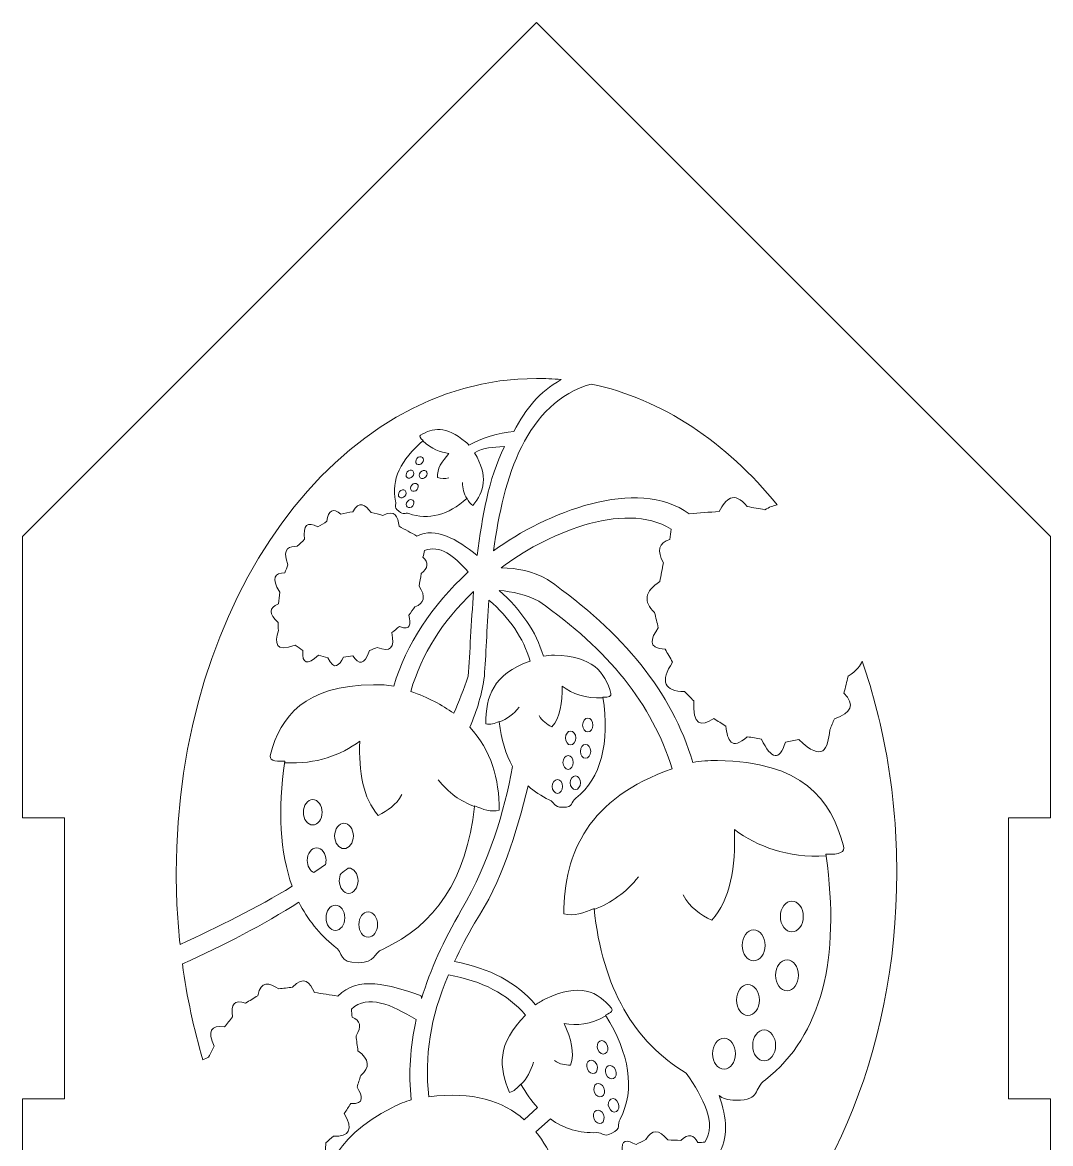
# Model space of a CAD drawing. Header units: millimetres. Extents: x -242 to 191, y -141 to 144.
# Drawn here: x 92.7 to 190.7, y 37.3 to 144.2 of the extents above; entities that cross this region are included whole.
import ezdxf

# ---------------------------------------------------------------- set-up
doc = ezdxf.new("R2010")
doc.units = ezdxf.units.MM
doc.header["$MEASUREMENT"] = 0
doc.layers.add('layer 1', color=7, linetype='Continuous')

msp = doc.modelspace()

# ---------------------------------------------------------------- linework, layer by layer
at = {"layer": 'layer 1', "color": 250, "lineweight": 20}
msp.add_open_spline([(141.6682, 144.1577), (141.6682, 144.1577), (92.6682, 95.1577), (92.6682, 95.1577), (92.6682, 95.1577), (92.6682, 95.1577), (92.6682, 68.3577), (92.6682, 68.3577), (92.6682, 68.3577), (92.6682, 68.3577), (96.6682, 68.3577), (96.6682, 68.3577), (96.6682, 68.3577), (96.6682, 68.3577), (96.6682, 41.5577), (96.6682, 41.5577), (96.6682, 41.5577), (96.6682, 41.5577), (92.6682, 41.5577), (92.6682, 41.5577), (92.6682, 41.5577), (92.6682, 41.5577), (92.6682, 14.7577), (92.6682, 14.7577), (92.6682, 14.7577), (92.6682, 14.7577), (96.6682, 14.7577), (96.6682, 14.7577), (96.6682, 14.7577), (96.6682, 14.7577), (96.6682, -12.0423), (96.6682, -12.0423), (96.6682, -12.0423), (96.6682, -12.0423), (92.6682, -12.0423), (92.6682, -12.0423), (92.6682, -12.0423), (92.6682, -12.0423), (92.6682, -38.8423), (92.6682, -38.8423), (92.6682, -38.8423), (92.6682, -38.8423), (125.3348, -38.8423), (125.3348, -38.8423), (125.3348, -38.8423), (125.3348, -38.8423), (125.3348, -34.8423), (125.3348, -34.8423), (125.3348, -34.8423), (125.3348, -34.8423), (158.0015, -34.8423), (158.0015, -34.8423), (158.0015, -34.8423), (158.0015, -34.8423), (158.0015, -38.8423), (158.0015, -38.8423), (158.0015, -38.8423), (158.0015, -38.8423), (190.6682, -38.8423), (190.6682, -38.8423), (190.6682, -38.8423), (190.6682, -38.8423), (190.6682, -12.0423), (190.6682, -12.0423), (190.6682, -12.0423), (190.6682, -12.0423), (186.6682, -12.0423), (186.6682, -12.0423), (186.6682, -12.0423), (186.6682, -12.0423), (186.6682, 14.7577), (186.6682, 14.7577), (186.6682, 14.7577), (186.6682, 14.7577), (190.6682, 14.7577), (190.6682, 14.7577), (190.6682, 14.7577), (190.6682, 14.7577), (190.6682, 41.5577), (190.6682, 41.5577), (190.6682, 41.5577), (190.6682, 41.5577), (186.6682, 41.5577), (186.6682, 41.5577), (186.6682, 41.5577), (186.6682, 41.5577), (186.6682, 68.3577), (186.6682, 68.3577), (186.6682, 68.3577), (186.6682, 68.3577), (190.6682, 68.3577), (190.6682, 68.3577), (190.6682, 68.3577), (190.6682, 68.3577), (190.6682, 95.1577), (190.6682, 95.1577), (190.6682, 95.1577), (190.6682, 95.1577), (141.6682, 144.1577), (141.6682, 144.1577)], degree=3, knots=[0, 0, 0, 0, 0.03846154, 0.03846154, 0.03846154, 0.03846154, 0.07692308, 0.07692308, 0.07692308, 0.07692308, 0.11538462, 0.11538462, 0.11538462, 0.11538462, 0.15384615, 0.15384615, 0.15384615, 0.15384615, 0.19230769, 0.19230769, 0.19230769, 0.19230769, 0.23076923, 0.23076923, 0.23076923, 0.23076923, 0.26923077, 0.26923077, 0.26923077, 0.26923077, 0.30769231, 0.30769231, 0.30769231, 0.30769231, 0.34615385, 0.34615385, 0.34615385, 0.34615385, 0.38461538, 0.38461538, 0.38461538, 0.38461538, 0.42307692, 0.42307692, 0.42307692, 0.42307692, 0.46153846, 0.46153846, 0.46153846, 0.46153846, 0.5, 0.5, 0.5, 0.5, 0.53846154, 0.53846154, 0.53846154, 0.53846154, 0.57692308, 0.57692308, 0.57692308, 0.57692308, 0.61538462, 0.61538462, 0.61538462, 0.61538462, 0.65384615, 0.65384615, 0.65384615, 0.65384615, 0.69230769, 0.69230769, 0.69230769, 0.69230769, 0.73076923, 0.73076923, 0.73076923, 0.73076923, 0.76923077, 0.76923077, 0.76923077, 0.76923077, 0.80769231, 0.80769231, 0.80769231, 0.80769231, 0.84615385, 0.84615385, 0.84615385, 0.84615385, 0.88461538, 0.88461538, 0.88461538, 0.88461538, 0.92307692, 0.92307692, 0.92307692, 0.92307692, 1, 1, 1, 1], dxfattribs=at)
at = {"layer": 'layer 1', "color": 250, "lineweight": 18}
for points, knots in [([(130.8726, 104.3121), (128.7351, 102.4725), (127.7772, 100.5554), (128.2427, 98.5443), (128.2427, 98.5443), (128.3721, 98.128), (127.9718, 98.0551), (128.5318, 97.5743), (128.5318, 97.5743), (129.0249, 97.1512), (129.0938, 97.4815), (129.4965, 97.3391), (129.4965, 97.3391), (131.3988, 96.736), (133.2442, 97.1487), (135.0216, 98.7866), (135.0216, 98.7866), (135.0216, 98.7866), (135.039, 98.8025), (135.039, 98.8025), (135.039, 98.8025), (135.039, 98.8025), (135.0483, 98.784), (135.0483, 98.784), (135.0483, 98.784), (135.1888, 98.5068), (135.3467, 98.25), (135.6115, 98.1178), (135.6115, 98.1178), (136.6879, 99.402), (137.0982, 100.939), (135.7681, 103.1417), (135.7681, 103.1417), (136.6924, 103.6957), (137.4505, 103.6281), (138.6027, 103.7387), (138.6027, 103.7387), (137.0865, 100.5672), (136.4895, 97.1369), (136.0243, 93.3612), (136.0243, 93.3612), (134.0392, 94.9315), (132.0834, 96.0944), (130.2761, 95.204), (130.2761, 95.204), (129.7055, 95.5166), (129.1349, 95.8292), (128.5641, 96.1417), (128.5641, 96.1417), (128.4527, 97.0498), (128.2067, 97.7702), (127.0173, 97.1761), (127.0173, 97.1761), (126.65, 97.2686), (126.2825, 97.3612), (125.9151, 97.4537), (125.9151, 97.4537), (125.3459, 98.1632), (124.7699, 98.6444), (124.1467, 97.5243), (124.1467, 97.5243), (123.7709, 97.4494), (123.3947, 97.3747), (123.0187, 97.2999), (123.0187, 97.2999), (122.27, 97.9092), (121.8288, 97.6804), (121.695, 96.6134), (121.695, 96.6134), (121.4064, 96.4355), (121.1178, 96.258), (120.8292, 96.0803), (120.8292, 96.0803), (119.8164, 96.634), (119.3943, 96.2391), (119.5636, 94.8954), (119.5636, 94.8954), (119.3325, 94.6743), (119.1013, 94.4534), (118.8698, 94.2323), (118.8698, 94.2323), (118.1564, 94.1705), (117.3608, 94.2144), (117.9593, 92.4687), (117.9593, 92.4687), (117.8697, 92.2074), (117.7799, 91.946), (117.69, 91.6848), (117.69, 91.6848), (116.723, 91.6791), (116.3308, 91.2396), (117.2022, 89.846), (117.2022, 89.846), (117.1579, 89.4803), (117.1134, 89.1146), (117.0692, 88.7486), (117.0692, 88.7486), (116.1565, 88.3658), (116.1475, 87.7737), (117.0421, 86.9728), (117.0421, 86.9728), (117.0503, 86.715), (117.0586, 86.4574), (117.0668, 86.1998), (117.0668, 86.1998), (116.7369, 85.0167), (116.6949, 84.0726), (118.6672, 84.8031), (118.6672, 84.8031), (118.9111, 84.6303), (119.1549, 84.4572), (119.3988, 84.2841), (119.3988, 84.2841), (119.313, 83.022), (119.8085, 82.8736), (120.8845, 83.8391), (120.8845, 83.8391), (121.1815, 83.7592), (121.4786, 83.6793), (121.7753, 83.5993), (121.7753, 83.5993), (122.3912, 82.3277), (122.8504, 82.8627), (123.2873, 83.6557), (123.2873, 83.6557), (123.5804, 83.6971), (123.8734, 83.7382), (124.1664, 83.7794), (124.1664, 83.7794), (124.7259, 82.943), (125.2621, 82.8264), (125.7478, 84.2937), (125.7478, 84.2937), (125.997, 84.394), (126.246, 84.4944), (126.4949, 84.5946), (126.4949, 84.5946), (127.7174, 84.0637), (128.1788, 84.5362), (127.8793, 86.0118), (127.8793, 86.0118), (128.1256, 86.203), (128.3716, 86.3945), (128.6177, 86.5855), (128.6177, 86.5855), (129.7147, 86.138), (129.6914, 86.821), (129.5083, 87.6656), (129.5083, 87.6656), (129.6962, 87.9307), (129.8839, 88.1956), (130.0715, 88.4605), (130.0715, 88.4605), (131.0003, 88.7835), (131.1334, 89.4407), (130.471, 90.4324), (130.471, 90.4324), (130.5423, 90.8295), (130.6136, 91.2267), (130.685, 91.6238), (130.685, 91.6238), (131.3544, 92.1645), (131.408, 92.6825), (130.8455, 93.1772), (130.8455, 93.1772), (130.8949, 93.3916), (130.944, 93.6058), (130.9933, 93.82), (130.9933, 93.82), (132.4384, 94.4081), (133.8139, 93.341), (135.1691, 91.7795), (135.1691, 91.7795), (131.6306, 88.5141), (129.2813, 84.945), (128.0569, 80.8918), (128.0569, 80.8918), (127.4726, 81.0016), (126.8313, 81.0495), (126.133, 81.036), (126.133, 81.036), (119.5323, 80.9503), (117.3057, 78.0599), (116.3036, 74.3843), (116.3036, 74.3843), (116.1508, 73.8891), (116.6095, 73.6768), (117.6798, 73.7475), (117.6798, 73.7475), (117.0181, 69.0473), (117.2166, 65.0442), (118.3789, 61.8214), (118.3789, 61.8214), (114.9907, 59.7563), (111.3647, 57.9856), (107.6897, 56.2754), (107.6897, 56.2754), (107.452, 58.5122), (107.3269, 60.7987), (107.3269, 63.1257), (107.3269, 63.1257), (107.3269, 89.1369), (122.7052, 110.2312), (141.6682, 110.2312), (141.6682, 110.2312), (142.457, 110.2312), (143.2389, 110.1913), (144.0145, 110.1195), (144.0145, 110.1195), (141.8796, 108.8969), (140.6951, 107.4172), (139.5136, 105.1636), (139.5136, 105.1636), (138.1062, 105.0716), (136.2901, 104.512), (135.2211, 103.862), (135.2211, 103.862), (135.0802, 104.0328), (135.108, 104.0028), (134.9072, 104.1689), (134.9072, 104.1689), (133.0185, 105.7509), (131.7373, 105.5341), (130.6263, 104.8137), (130.6263, 104.8137), (130.4714, 104.7209), (130.5536, 104.5538), (130.8726, 104.3121)], [0, 0, 0, 0, 0.01724138, 0.01724138, 0.01724138, 0.01724138, 0.03448276, 0.03448276, 0.03448276, 0.03448276, 0.05172414, 0.05172414, 0.05172414, 0.05172414, 0.06896552, 0.06896552, 0.06896552, 0.06896552, 0.0862069, 0.0862069, 0.0862069, 0.0862069, 0.10344828, 0.10344828, 0.10344828, 0.10344828, 0.12068966, 0.12068966, 0.12068966, 0.12068966, 0.13793103, 0.13793103, 0.13793103, 0.13793103, 0.15517241, 0.15517241, 0.15517241, 0.15517241, 0.17241379, 0.17241379, 0.17241379, 0.17241379, 0.18965517, 0.18965517, 0.18965517, 0.18965517, 0.20689655, 0.20689655, 0.20689655, 0.20689655, 0.22413793, 0.22413793, 0.22413793, 0.22413793, 0.24137931, 0.24137931, 0.24137931, 0.24137931, 0.25862069, 0.25862069, 0.25862069, 0.25862069, 0.27586207, 0.27586207, 0.27586207, 0.27586207, 0.29310345, 0.29310345, 0.29310345, 0.29310345, 0.31034483, 0.31034483, 0.31034483, 0.31034483, 0.32758621, 0.32758621, 0.32758621, 0.32758621, 0.34482759, 0.34482759, 0.34482759, 0.34482759, 0.36206897, 0.36206897, 0.36206897, 0.36206897, 0.37931034, 0.37931034, 0.37931034, 0.37931034, 0.39655172, 0.39655172, 0.39655172, 0.39655172, 0.4137931, 0.4137931, 0.4137931, 0.4137931, 0.43103448, 0.43103448, 0.43103448, 0.43103448, 0.44827586, 0.44827586, 0.44827586, 0.44827586, 0.46551724, 0.46551724, 0.46551724, 0.46551724, 0.48275862, 0.48275862, 0.48275862, 0.48275862, 0.5, 0.5, 0.5, 0.5, 0.51724138, 0.51724138, 0.51724138, 0.51724138, 0.53448276, 0.53448276, 0.53448276, 0.53448276, 0.55172414, 0.55172414, 0.55172414, 0.55172414, 0.56896552, 0.56896552, 0.56896552, 0.56896552, 0.5862069, 0.5862069, 0.5862069, 0.5862069, 0.60344828, 0.60344828, 0.60344828, 0.60344828, 0.62068966, 0.62068966, 0.62068966, 0.62068966, 0.63793103, 0.63793103, 0.63793103, 0.63793103, 0.65517241, 0.65517241, 0.65517241, 0.65517241, 0.67241379, 0.67241379, 0.67241379, 0.67241379, 0.68965517, 0.68965517, 0.68965517, 0.68965517, 0.70689655, 0.70689655, 0.70689655, 0.70689655, 0.72413793, 0.72413793, 0.72413793, 0.72413793, 0.74137931, 0.74137931, 0.74137931, 0.74137931, 0.75862069, 0.75862069, 0.75862069, 0.75862069, 0.77586207, 0.77586207, 0.77586207, 0.77586207, 0.79310345, 0.79310345, 0.79310345, 0.79310345, 0.81034483, 0.81034483, 0.81034483, 0.81034483, 0.82758621, 0.82758621, 0.82758621, 0.82758621, 0.84482759, 0.84482759, 0.84482759, 0.84482759, 0.86206897, 0.86206897, 0.86206897, 0.86206897, 0.87931034, 0.87931034, 0.87931034, 0.87931034, 0.89655172, 0.89655172, 0.89655172, 0.89655172, 0.9137931, 0.9137931, 0.9137931, 0.9137931, 0.93103448, 0.93103448, 0.93103448, 0.93103448, 0.94827586, 0.94827586, 0.94827586, 0.94827586, 0.96551724, 0.96551724, 0.96551724, 0.96551724, 1, 1, 1, 1]), ([(164.6067, 98.1758), (164.2494, 98.1232), (163.8461, 97.94), (163.4282, 97.7156), (163.4282, 97.7156), (162.8732, 97.8161), (162.3182, 97.9166), (161.7636, 98.0173), (161.7636, 98.0173), (160.4423, 99.5727), (159.7204, 98.7339), (159.0839, 97.5529), (159.0839, 97.5529), (158.1322, 97.4768), (157.1805, 97.4007), (156.2288, 97.3244), (156.2288, 97.3244), (151.2522, 100.9376), (142.542, 97.4358), (137.5834, 93.794), (137.5834, 93.794), (138.5013, 100.8348), (140.7063, 107.9544), (146.8907, 109.6896), (146.8907, 109.6896), (153.6441, 108.2758), (159.7502, 104.1601), (164.6067, 98.1758)], [0, 0, 0, 0, 0.125, 0.125, 0.125, 0.125, 0.25, 0.25, 0.25, 0.25, 0.375, 0.375, 0.375, 0.375, 0.5, 0.5, 0.5, 0.5, 0.625, 0.625, 0.625, 0.625, 0.75, 0.75, 0.75, 0.75, 1, 1, 1, 1]), ([(130.8407, 104.275), (131.6727, 103.4858), (132.5001, 103.173), (133.3255, 103.0771), (133.3255, 103.0771), (132.6366, 102.3309), (132.1799, 101.5733), (132.2338, 100.7911), (132.2338, 100.7911), (132.582, 100.6959), (132.9339, 100.6302), (133.3107, 100.7693)], [0, 0, 0, 0, 0.25, 0.25, 0.25, 0.25, 0.5, 0.5, 0.5, 0.5, 1, 1, 1, 1]), ([(130.8006, 102.7044), (130.9404, 102.5844), (130.9322, 102.3454), (130.7822, 102.1706), (130.7822, 102.1706), (130.6322, 101.996), (130.3972, 101.9515), (130.2574, 102.0715), (130.2574, 102.0715), (130.1176, 102.1915), (130.1258, 102.4305), (130.2758, 102.6053), (130.2758, 102.6053), (130.4258, 102.78), (130.6609, 102.8244), (130.8006, 102.7044)], [0, 0, 0, 0, 0.2, 0.2, 0.2, 0.2, 0.4, 0.4, 0.4, 0.4, 0.6, 0.6, 0.6, 0.6, 1, 1, 1, 1]), ([(129.874, 101.4113), (130.0138, 101.2913), (130.0055, 101.0523), (129.8556, 100.8776), (129.8556, 100.8776), (129.7056, 100.7029), (129.4705, 100.6585), (129.3308, 100.7783), (129.3308, 100.7783), (129.1909, 100.8984), (129.1993, 101.1374), (129.3492, 101.3122), (129.3492, 101.3122), (129.4992, 101.4869), (129.7342, 101.5313), (129.874, 101.4113)], [0, 0, 0, 0, 0.2, 0.2, 0.2, 0.2, 0.4, 0.4, 0.4, 0.4, 0.6, 0.6, 0.6, 0.6, 1, 1, 1, 1]), ([(131.1376, 101.3894), (131.2773, 101.2694), (131.2691, 101.0303), (131.1191, 100.8556), (131.1191, 100.8556), (130.9692, 100.6809), (130.7341, 100.6365), (130.5943, 100.7565), (130.5943, 100.7565), (130.4545, 100.8764), (130.4627, 101.1155), (130.6128, 101.2902), (130.6128, 101.2902), (130.7627, 101.465), (130.9977, 101.5094), (131.1376, 101.3894)], [0, 0, 0, 0, 0.2, 0.2, 0.2, 0.2, 0.4, 0.4, 0.4, 0.4, 0.6, 0.6, 0.6, 0.6, 1, 1, 1, 1]), ([(129.1491, 99.5421), (129.2888, 99.4222), (129.2806, 99.1831), (129.1306, 99.0084), (129.1306, 99.0084), (128.9806, 98.8336), (128.7457, 98.7892), (128.6058, 98.9091), (128.6058, 98.9091), (128.4661, 99.0292), (128.4743, 99.2682), (128.6243, 99.443), (128.6243, 99.443), (128.7742, 99.6177), (129.0093, 99.6621), (129.1491, 99.5421)], [0, 0, 0, 0, 0.2, 0.2, 0.2, 0.2, 0.4, 0.4, 0.4, 0.4, 0.6, 0.6, 0.6, 0.6, 1, 1, 1, 1]), ([(130.3044, 100.1625), (130.4442, 100.0426), (130.436, 99.8036), (130.286, 99.6288), (130.286, 99.6288), (130.136, 99.4541), (129.901, 99.4097), (129.7612, 99.5297), (129.7612, 99.5297), (129.6214, 99.6497), (129.6297, 99.8886), (129.7796, 100.0634), (129.7796, 100.0634), (129.9296, 100.2381), (130.1646, 100.2826), (130.3044, 100.1625)], [0, 0, 0, 0, 0.2, 0.2, 0.2, 0.2, 0.4, 0.4, 0.4, 0.4, 0.6, 0.6, 0.6, 0.6, 1, 1, 1, 1]), ([(129.8903, 98.6129), (130.03, 98.4929), (130.0218, 98.2538), (129.8719, 98.0791), (129.8719, 98.0791), (129.7218, 97.9043), (129.4868, 97.8599), (129.347, 97.9799), (129.347, 97.9799), (129.2073, 98.0999), (129.2155, 98.339), (129.3655, 98.5136), (129.3655, 98.5136), (129.5154, 98.6884), (129.7505, 98.7329), (129.8903, 98.6129)], [0, 0, 0, 0, 0.2, 0.2, 0.2, 0.2, 0.4, 0.4, 0.4, 0.4, 0.6, 0.6, 0.6, 0.6, 1, 1, 1, 1]), ([(158.9781, 22.4352), (158.9781, 22.4352), (157.5537, 24.45), (157.5537, 24.45), (157.5537, 24.45), (157.5416, 24.5931), (157.5152, 24.7526), (157.4747, 24.9283), (157.4747, 24.9283), (157.7253, 25.2233), (157.9759, 25.518), (158.2266, 25.8128), (158.2266, 25.8128), (159.3346, 25.7046), (159.6746, 26.166), (159.2471, 27.1964), (159.2471, 27.1964), (159.4159, 27.6196), (159.5846, 28.0426), (159.7533, 28.4656), (159.7533, 28.4656), (161.0363, 28.9188), (160.695, 29.7148), (160.1217, 30.5595), (160.1217, 30.5595), (160.1198, 31.0141), (160.1179, 31.4687), (160.1162, 31.9229), (160.1162, 31.9229), (161.01, 33.1722), (160.3457, 33.64), (159.4588, 33.9965), (159.4588, 33.9965), (159.2861, 34.7444), (159.1131, 35.4922), (158.9403, 36.24), (158.9403, 36.24), (160.023, 37.7695), (159.7909, 39.7423), (159.0924, 41.8721), (159.0924, 41.8721), (159.3806, 41.6155), (159.8044, 41.4288), (160.7035, 41.4288), (160.7035, 41.4288), (163.1208, 41.4288), (162.2813, 42.5466), (163.4908, 43.3655), (163.4908, 43.3655), (168.9013, 47.6617), (170.622, 54.9451), (169.2834, 64.7072), (169.2834, 64.7072), (169.2834, 64.7072), (169.2807, 64.7272), (169.2807, 64.7272), (169.2807, 64.7272), (169.2807, 64.7272), (169.2571, 64.9003), (169.2571, 64.9003), (169.2571, 64.9003), (170.5653, 64.8137), (171.126, 65.0732), (170.9391, 65.6786), (170.9391, 65.6786), (169.7144, 70.1708), (166.9933, 73.7034), (158.9257, 73.808), (158.9257, 73.808), (158.0723, 73.8245), (157.2885, 73.7659), (156.5743, 73.632), (156.5743, 73.632), (154.5475, 80.3418), (149.9988, 85.9664), (142.7313, 91.0531), (142.7313, 91.0531), (141.2994, 91.8701), (139.8191, 92.1741), (138.3088, 92.1607), (138.3088, 92.1607), (142.2054, 95.2206), (149.9773, 98.7276), (154.5055, 95.8641), (154.5055, 95.8641), (154.4592, 95.5387), (154.413, 95.2133), (154.3669, 94.8879), (154.3669, 94.8879), (153.3294, 94.5558), (153.1276, 93.8098), (153.7613, 92.65), (153.7613, 92.65), (153.6482, 92.0591), (153.5351, 91.4681), (153.4223, 90.8773), (153.4223, 90.8773), (151.9828, 89.9233), (151.8164, 88.936), (152.9228, 87.9152), (152.9228, 87.9152), (153.0403, 87.4343), (153.1578, 86.9531), (153.2754, 86.472), (153.2754, 86.472), (152.574, 85.4228), (152.1788, 84.4971), (153.9266, 84.4328), (153.9266, 84.4328), (154.1637, 84.017), (154.4006, 83.601), (154.6378, 83.1849), (154.6378, 83.1849), (153.4406, 81.3396), (153.8245, 80.403), (155.7894, 80.3754), (155.7894, 80.3754), (156.0788, 80.083), (156.3682, 79.7905), (156.6577, 79.4977), (156.6577, 79.4977), (156.5458, 77.1768), (157.3458, 77.0047), (158.5609, 77.8089), (158.5609, 77.8089), (158.9423, 77.5705), (159.3236, 77.3321), (159.705, 77.0934), (159.705, 77.0934), (159.8847, 75.7306), (160.2321, 74.7095), (161.7562, 76.0776), (161.7562, 76.0776), (162.2073, 76.0037), (162.6586, 75.9295), (163.1099, 75.8553), (163.1099, 75.8553), (164.0777, 73.8588), (164.8384, 73.7556), (165.3919, 75.5462), (165.3919, 75.5462), (165.8195, 75.6332), (166.2472, 75.72), (166.675, 75.8067), (166.675, 75.8067), (169.0011, 73.5777), (169.4454, 74.9031), (169.6206, 76.7362), (169.6206, 76.7362), (169.7691, 77.0857), (169.9175, 77.4353), (170.066, 77.7848), (170.066, 77.7848), (171.7233, 78.3325), (172.0259, 79.1532), (170.9733, 80.2462), (170.9733, 80.2462), (171.107, 80.7774), (171.2403, 81.3083), (171.374, 81.8392), (171.374, 81.8392), (172.1683, 82.403), (172.5861, 82.8781), (172.7116, 83.2843), (172.7116, 83.2843), (174.8254, 77.1728), (176.0096, 70.3388), (176.0096, 63.1257), (176.0096, 63.1257), (176.0096, 45.7727), (169.1651, 30.608), (158.9781, 22.4352)], [0, 0, 0, 0, 0.02272727, 0.02272727, 0.02272727, 0.02272727, 0.04545455, 0.04545455, 0.04545455, 0.04545455, 0.06818182, 0.06818182, 0.06818182, 0.06818182, 0.09090909, 0.09090909, 0.09090909, 0.09090909, 0.11363636, 0.11363636, 0.11363636, 0.11363636, 0.13636364, 0.13636364, 0.13636364, 0.13636364, 0.15909091, 0.15909091, 0.15909091, 0.15909091, 0.18181818, 0.18181818, 0.18181818, 0.18181818, 0.20454545, 0.20454545, 0.20454545, 0.20454545, 0.22727273, 0.22727273, 0.22727273, 0.22727273, 0.25, 0.25, 0.25, 0.25, 0.27272727, 0.27272727, 0.27272727, 0.27272727, 0.29545455, 0.29545455, 0.29545455, 0.29545455, 0.31818182, 0.31818182, 0.31818182, 0.31818182, 0.34090909, 0.34090909, 0.34090909, 0.34090909, 0.36363636, 0.36363636, 0.36363636, 0.36363636, 0.38636364, 0.38636364, 0.38636364, 0.38636364, 0.40909091, 0.40909091, 0.40909091, 0.40909091, 0.43181818, 0.43181818, 0.43181818, 0.43181818, 0.45454545, 0.45454545, 0.45454545, 0.45454545, 0.47727273, 0.47727273, 0.47727273, 0.47727273, 0.5, 0.5, 0.5, 0.5, 0.52272727, 0.52272727, 0.52272727, 0.52272727, 0.54545455, 0.54545455, 0.54545455, 0.54545455, 0.56818182, 0.56818182, 0.56818182, 0.56818182, 0.59090909, 0.59090909, 0.59090909, 0.59090909, 0.61363636, 0.61363636, 0.61363636, 0.61363636, 0.63636364, 0.63636364, 0.63636364, 0.63636364, 0.65909091, 0.65909091, 0.65909091, 0.65909091, 0.68181818, 0.68181818, 0.68181818, 0.68181818, 0.70454545, 0.70454545, 0.70454545, 0.70454545, 0.72727273, 0.72727273, 0.72727273, 0.72727273, 0.75, 0.75, 0.75, 0.75, 0.77272727, 0.77272727, 0.77272727, 0.77272727, 0.79545455, 0.79545455, 0.79545455, 0.79545455, 0.81818182, 0.81818182, 0.81818182, 0.81818182, 0.84090909, 0.84090909, 0.84090909, 0.84090909, 0.86363636, 0.86363636, 0.86363636, 0.86363636, 0.88636364, 0.88636364, 0.88636364, 0.88636364, 0.90909091, 0.90909091, 0.90909091, 0.90909091, 0.93181818, 0.93181818, 0.93181818, 0.93181818, 0.95454545, 0.95454545, 0.95454545, 0.95454545, 1, 1, 1, 1]), ([(133.7797, 78.3113), (132.6798, 79.1121), (131.3275, 79.8153), (129.6761, 80.4028), (129.6761, 80.4028), (130.7932, 84.0246), (132.5968, 87), (135.677, 89.9135), (135.677, 89.9135), (135.4329, 86.9171), (135.3274, 84.0998), (135.1492, 81.8464), (135.1492, 81.8464), (134.7421, 80.6069), (134.2835, 79.4311), (133.7797, 78.3113)], [0, 0, 0, 0, 0.2, 0.2, 0.2, 0.2, 0.4, 0.4, 0.4, 0.4, 0.6, 0.6, 0.6, 0.6, 1, 1, 1, 1]), ([(142.9973, 39.6485), (144.3036, 38.7046), (145.7666, 38.2938), (147.3924, 38.3451), (147.3924, 38.3451), (148.0171, 38.3869), (147.9815, 37.8545), (148.8461, 38.2841), (148.8461, 38.2841), (149.8286, 38.7726), (149.2938, 39.0574), (149.6435, 39.6345), (149.6435, 39.6345), (151.1076, 42.4922), (150.5284, 45.8249), (148.256, 49.5515), (148.256, 49.5515), (148.8027, 49.7807), (148.9855, 49.9993), (148.8048, 50.2077), (148.8048, 50.2077), (147.5288, 51.786), (145.8108, 52.672), (142.5139, 51.0846), (142.5139, 51.0846), (142.1642, 50.9189), (141.8558, 50.7368), (141.5887, 50.538), (141.5887, 50.538), (139.7637, 52.6674), (137.2317, 53.9944), (133.8577, 54.6604), (133.8577, 54.6604), (134.4081, 55.861), (135.0458, 57.0795), (135.7712, 58.3197), (135.7712, 58.3197), (138.3848, 62.305), (139.719, 66.8084), (140.8641, 71.3885), (140.8641, 71.3885), (141.452, 70.8528), (142.1261, 70.4143), (142.8817, 70.0673), (142.8817, 70.0673), (143.4653, 69.8233), (143.2267, 69.3555), (144.1786, 69.3555), (144.1786, 69.3555), (145.2603, 69.3555), (144.8846, 69.8556), (145.4258, 70.222), (145.4258, 70.222), (147.8625, 72.1568), (148.6268, 75.4457), (148.0056, 79.857), (148.0056, 79.857), (148.591, 79.8182), (148.8418, 79.9342), (148.7583, 80.2053), (148.7583, 80.2053), (148.2103, 82.2151), (146.9927, 83.7956), (143.3833, 83.8424), (143.3833, 83.8424), (143.0016, 83.8498), (142.6508, 83.8235), (142.3312, 83.7635), (142.3312, 83.7635), (141.6234, 86.107), (140.2278, 88.1544), (138.1029, 90.0225), (138.1029, 90.0225), (139.3702, 89.9038), (140.6373, 89.6236), (141.9044, 88.9914), (141.9044, 88.9914), (148.5043, 84.3621), (152.6967, 79.1906), (154.5955, 73.0343), (154.5955, 73.0343), (146.5922, 70.187), (144.3334, 65.1175), (144.2694, 59.1923), (144.2694, 59.1923), (145.2305, 58.9312), (146.1915, 59.2775), (147.1526, 59.7113), (147.1526, 59.7113), (147.9625, 52.0958), (151.003, 46.99), (155.9327, 44.0091), (155.9327, 44.0091), (157.5916, 41.6066), (158.8619, 39.2806), (157.7246, 37.426), (157.7246, 37.426), (157.4965, 37.4215), (157.2685, 37.417), (157.0407, 37.4122), (157.0407, 37.4122), (156.6821, 38.1958), (156.1472, 38.2617), (155.4363, 37.6101), (155.4363, 37.6101), (155.0185, 37.6249), (154.6008, 37.6399), (154.1833, 37.6547), (154.1833, 37.6547), (153.3492, 38.679), (152.6543, 38.6861), (152.0981, 37.6758), (152.0981, 37.6758), (151.7848, 37.521), (151.4712, 37.3666), (151.1577, 37.212), (151.1577, 37.212), (150.3526, 37.6368), (149.6706, 37.8338), (149.8486, 36.4346), (149.8486, 36.4346), (149.595, 36.1931), (149.3412, 35.9515), (149.0873, 35.71), (149.0873, 35.71), (147.6757, 36.4282), (147.0852, 36.0037), (147.316, 34.4364), (147.316, 34.4364), (147.1533, 34.1689), (146.9903, 33.9015), (146.8272, 33.6338), (146.8272, 33.6338), (145.229, 33.4282), (145.2131, 32.7695), (145.9164, 31.9046), (145.9164, 31.9046), (145.8022, 31.5708), (145.6878, 31.237), (145.5734, 30.903), (145.5734, 30.903), (144.6661, 30.587), (144.0133, 30.1808), (145.1407, 29.1415), (145.1407, 29.1415), (145.1476, 28.7731), (145.1542, 28.4044), (145.1608, 28.0358), (145.1608, 28.0358), (143.9212, 27.0119), (143.9474, 26.3934), (145.2399, 26.1803), (145.2399, 26.1803), (145.3535, 25.851), (145.4671, 25.5216), (145.5806, 25.1922), (145.5806, 25.1922), (144.3548, 23.0575), (145.3159, 22.8725), (146.5894, 22.9659), (146.5894, 22.9659), (146.8468, 22.8921), (147.1041, 22.8184), (147.3616, 22.7448), (147.3616, 22.7448), (147.9459, 21.495), (148.5445, 21.3585), (149.157, 22.3352), (149.157, 22.3352), (149.5365, 22.2962), (149.9158, 22.2574), (150.2951, 22.2188), (150.2951, 22.2188), (151.4818, 20.8489), (152.0218, 21.2004), (152.2681, 22.3345), (152.2681, 22.3345), (152.5534, 22.375), (152.8388, 22.4155), (153.1243, 22.4559), (153.1243, 22.4559), (154.7336, 21.3191), (154.8872, 22.2644), (155.1267, 23.0869), (155.1267, 23.0869), (155.4067, 23.3036), (155.6869, 23.5202), (155.9668, 23.7367), (155.9668, 23.7367), (156.2429, 23.6246), (156.4832, 23.5537), (156.6876, 23.5241), (156.6876, 23.5241), (156.6876, 23.5241), (158.0169, 21.6923), (158.0169, 21.6923), (158.0169, 21.6923), (153.156, 18.0756), (147.5858, 16.0202), (141.6682, 16.0202), (141.6682, 16.0202), (140.2398, 16.0202), (138.8321, 16.1417), (137.4496, 16.3745), (137.4496, 16.3745), (138.2617, 16.9959), (137.8454, 17.5263), (138.5192, 18.2769), (138.5192, 18.2769), (142.1253, 22.5657), (143.1777, 27.9381), (141.1476, 34.6183), (141.1476, 34.6183), (141.9993, 34.651), (142.8234, 34.7488), (143.455, 35.2979), (143.455, 35.2979), (142.9503, 36.4463), (142.3385, 37.5121), (141.6072, 38.4196), (141.6072, 38.4196), (141.6072, 38.4196), (142.9973, 39.6485), (142.9973, 39.6485)], [0, 0, 0, 0, 0.01754386, 0.01754386, 0.01754386, 0.01754386, 0.03508772, 0.03508772, 0.03508772, 0.03508772, 0.05263158, 0.05263158, 0.05263158, 0.05263158, 0.07017544, 0.07017544, 0.07017544, 0.07017544, 0.0877193, 0.0877193, 0.0877193, 0.0877193, 0.10526316, 0.10526316, 0.10526316, 0.10526316, 0.12280702, 0.12280702, 0.12280702, 0.12280702, 0.14035088, 0.14035088, 0.14035088, 0.14035088, 0.15789474, 0.15789474, 0.15789474, 0.15789474, 0.1754386, 0.1754386, 0.1754386, 0.1754386, 0.19298246, 0.19298246, 0.19298246, 0.19298246, 0.21052632, 0.21052632, 0.21052632, 0.21052632, 0.22807018, 0.22807018, 0.22807018, 0.22807018, 0.24561404, 0.24561404, 0.24561404, 0.24561404, 0.26315789, 0.26315789, 0.26315789, 0.26315789, 0.28070175, 0.28070175, 0.28070175, 0.28070175, 0.29824561, 0.29824561, 0.29824561, 0.29824561, 0.31578947, 0.31578947, 0.31578947, 0.31578947, 0.33333333, 0.33333333, 0.33333333, 0.33333333, 0.35087719, 0.35087719, 0.35087719, 0.35087719, 0.36842105, 0.36842105, 0.36842105, 0.36842105, 0.38596491, 0.38596491, 0.38596491, 0.38596491, 0.40350877, 0.40350877, 0.40350877, 0.40350877, 0.42105263, 0.42105263, 0.42105263, 0.42105263, 0.43859649, 0.43859649, 0.43859649, 0.43859649, 0.45614035, 0.45614035, 0.45614035, 0.45614035, 0.47368421, 0.47368421, 0.47368421, 0.47368421, 0.49122807, 0.49122807, 0.49122807, 0.49122807, 0.50877193, 0.50877193, 0.50877193, 0.50877193, 0.52631579, 0.52631579, 0.52631579, 0.52631579, 0.54385965, 0.54385965, 0.54385965, 0.54385965, 0.56140351, 0.56140351, 0.56140351, 0.56140351, 0.57894737, 0.57894737, 0.57894737, 0.57894737, 0.59649123, 0.59649123, 0.59649123, 0.59649123, 0.61403509, 0.61403509, 0.61403509, 0.61403509, 0.63157895, 0.63157895, 0.63157895, 0.63157895, 0.64912281, 0.64912281, 0.64912281, 0.64912281, 0.66666667, 0.66666667, 0.66666667, 0.66666667, 0.68421053, 0.68421053, 0.68421053, 0.68421053, 0.70175439, 0.70175439, 0.70175439, 0.70175439, 0.71929825, 0.71929825, 0.71929825, 0.71929825, 0.73684211, 0.73684211, 0.73684211, 0.73684211, 0.75438596, 0.75438596, 0.75438596, 0.75438596, 0.77192982, 0.77192982, 0.77192982, 0.77192982, 0.78947368, 0.78947368, 0.78947368, 0.78947368, 0.80701754, 0.80701754, 0.80701754, 0.80701754, 0.8245614, 0.8245614, 0.8245614, 0.8245614, 0.84210526, 0.84210526, 0.84210526, 0.84210526, 0.85964912, 0.85964912, 0.85964912, 0.85964912, 0.87719298, 0.87719298, 0.87719298, 0.87719298, 0.89473684, 0.89473684, 0.89473684, 0.89473684, 0.9122807, 0.9122807, 0.9122807, 0.9122807, 0.92982456, 0.92982456, 0.92982456, 0.92982456, 0.94736842, 0.94736842, 0.94736842, 0.94736842, 0.96491228, 0.96491228, 0.96491228, 0.96491228, 1, 1, 1, 1]), ([(107.9139, 54.4264), (111.8958, 56.1904), (115.6363, 58.1707), (119.0215, 60.3139), (119.0215, 60.3139), (119.8402, 58.6702), (120.9595, 57.2697), (122.3978, 56.1276), (122.3978, 56.1276), (123.3876, 55.4574), (122.7007, 54.543), (124.6786, 54.543), (124.6786, 54.543), (126.4194, 54.543), (125.9831, 55.3982), (127.0505, 55.8445), (127.0505, 55.8445), (131.9708, 58.1044), (135.0029, 62.4883), (135.7584, 69.4336), (135.7584, 69.4336), (135.7584, 69.4336), (135.766, 69.5017), (135.766, 69.5017), (135.766, 69.5017), (135.766, 69.5017), (135.7679, 69.5009), (135.7679, 69.5009), (135.7679, 69.5009), (136.5535, 69.1464), (137.3393, 68.8637), (138.125, 69.0772), (138.125, 69.0772), (138.0927, 72.0645), (137.378, 74.7857), (135.3026, 76.9797), (135.3026, 76.9797), (136.0119, 78.5901), (136.4872, 80.2164), (136.6993, 81.8464), (136.6993, 81.8464), (136.852, 83.7904), (136.9325, 86.3386), (137.1278, 89.1083), (137.1278, 89.1083), (139.1193, 87.3808), (140.3977, 85.4925), (141.0752, 83.296), (141.0752, 83.296), (137.4943, 82.0221), (136.8545, 79.9541), (136.8259, 77.3031), (136.8259, 77.3031), (137.2558, 77.1863), (137.686, 77.3412), (138.116, 77.5352), (138.116, 77.5352), (138.116, 77.5352), (138.12, 77.4981), (138.12, 77.4981), (138.12, 77.4981), (138.12, 77.4981), (138.1202, 77.4966), (138.1202, 77.4966), (138.1202, 77.4966), (138.3039, 75.8075), (138.7342, 74.3956), (139.392, 73.2396), (139.392, 73.2396), (138.534, 68.8268), (137.2658, 64.3332), (134.5034, 59.5464), (134.5034, 59.5464), (132.7971, 56.6356), (131.5352, 53.8471), (130.7198, 51.1376), (130.7198, 51.1376), (130.7198, 51.1376), (130.6632, 51.3998), (130.6632, 51.3998), (130.6632, 51.3998), (127.5735, 52.4989), (124.6074, 53.2909), (122.7375, 51.3672), (122.7375, 51.3672), (121.9927, 51.4774), (121.2477, 51.5878), (120.5027, 51.6979), (120.5027, 51.6979), (120.056, 52.6601), (119.5264, 53.3578), (118.4169, 52.2046), (118.4169, 52.2046), (117.9764, 52.1547), (117.5354, 52.1052), (117.0943, 52.0553), (117.0943, 52.0553), (116.2098, 52.6071), (115.3991, 52.9023), (115.1058, 51.3999), (115.1058, 51.3999), (114.715, 51.1609), (114.3239, 50.9218), (113.9329, 50.6827), (113.9329, 50.6827), (112.8847, 51.0484), (112.4761, 50.6115), (112.7074, 49.371), (112.7074, 49.371), (112.4504, 49.0538), (112.1929, 48.7369), (111.9356, 48.4198), (111.9356, 48.4198), (110.614, 48.6143), (110.2861, 48.0006), (110.952, 46.5789), (110.952, 46.5789), (110.7741, 46.2373), (110.5961, 45.8961), (110.4178, 45.5545), (110.4178, 45.5545), (110.2348, 45.4678), (110.0446, 45.3859), (109.8781, 45.2887), (109.8781, 45.2887), (109.0087, 48.2004), (108.3455, 51.2572), (107.9139, 54.4264)], [0, 0, 0, 0, 0.03030303, 0.03030303, 0.03030303, 0.03030303, 0.06060606, 0.06060606, 0.06060606, 0.06060606, 0.09090909, 0.09090909, 0.09090909, 0.09090909, 0.12121212, 0.12121212, 0.12121212, 0.12121212, 0.15151515, 0.15151515, 0.15151515, 0.15151515, 0.18181818, 0.18181818, 0.18181818, 0.18181818, 0.21212121, 0.21212121, 0.21212121, 0.21212121, 0.24242424, 0.24242424, 0.24242424, 0.24242424, 0.27272727, 0.27272727, 0.27272727, 0.27272727, 0.3030303, 0.3030303, 0.3030303, 0.3030303, 0.33333333, 0.33333333, 0.33333333, 0.33333333, 0.36363636, 0.36363636, 0.36363636, 0.36363636, 0.39393939, 0.39393939, 0.39393939, 0.39393939, 0.42424242, 0.42424242, 0.42424242, 0.42424242, 0.45454545, 0.45454545, 0.45454545, 0.45454545, 0.48484848, 0.48484848, 0.48484848, 0.48484848, 0.51515152, 0.51515152, 0.51515152, 0.51515152, 0.54545455, 0.54545455, 0.54545455, 0.54545455, 0.57575758, 0.57575758, 0.57575758, 0.57575758, 0.60606061, 0.60606061, 0.60606061, 0.60606061, 0.63636364, 0.63636364, 0.63636364, 0.63636364, 0.66666667, 0.66666667, 0.66666667, 0.66666667, 0.6969697, 0.6969697, 0.6969697, 0.6969697, 0.72727273, 0.72727273, 0.72727273, 0.72727273, 0.75757576, 0.75757576, 0.75757576, 0.75757576, 0.78787879, 0.78787879, 0.78787879, 0.78787879, 0.81818182, 0.81818182, 0.81818182, 0.81818182, 0.84848485, 0.84848485, 0.84848485, 0.84848485, 0.87878788, 0.87878788, 0.87878788, 0.87878788, 0.90909091, 0.90909091, 0.90909091, 0.90909091, 0.93939394, 0.93939394, 0.93939394, 0.93939394, 1, 1, 1, 1]), ([(148.0056, 79.7795), (146.3276, 79.6891), (145.1092, 80.1662), (144.1, 80.9017), (144.1, 80.9017), (144.1539, 79.2958), (143.9389, 77.9157), (143.1325, 77.0322), (143.1325, 77.0322), (142.6544, 77.2767), (142.2004, 77.5603), (141.9142, 78.1156)], [0, 0, 0, 0, 0.25, 0.25, 0.25, 0.25, 0.5, 0.5, 0.5, 0.5, 1, 1, 1, 1]), ([(146.5516, 77.8524), (146.2816, 77.8524), (146.0627, 77.5569), (146.0627, 77.1926), (146.0627, 77.1926), (146.0627, 76.8284), (146.2816, 76.5329), (146.5516, 76.5329), (146.5516, 76.5329), (146.8214, 76.5329), (147.0404, 76.8284), (147.0404, 77.1926), (147.0404, 77.1926), (147.0404, 77.5569), (146.8214, 77.8524), (146.5516, 77.8524)], [0, 0, 0, 0, 0.2, 0.2, 0.2, 0.2, 0.4, 0.4, 0.4, 0.4, 0.6, 0.6, 0.6, 0.6, 1, 1, 1, 1]), ([(144.9222, 76.6209), (144.6522, 76.6209), (144.4333, 76.3254), (144.4333, 75.9609), (144.4333, 75.9609), (144.4333, 75.5966), (144.6522, 75.3013), (144.9222, 75.3013), (144.9222, 75.3013), (145.1921, 75.3013), (145.411, 75.5966), (145.411, 75.9609), (145.411, 75.9609), (145.411, 76.3254), (145.1921, 76.6209), (144.9222, 76.6209)], [0, 0, 0, 0, 0.2, 0.2, 0.2, 0.2, 0.4, 0.4, 0.4, 0.4, 0.6, 0.6, 0.6, 0.6, 1, 1, 1, 1]), ([(117.6797, 73.606), (120.7487, 73.4407), (122.9768, 74.3131), (124.8225, 75.6581), (124.8225, 75.6581), (124.7238, 72.7214), (125.1171, 70.1975), (126.5918, 68.5818), (126.5918, 68.5818), (127.466, 69.0289), (128.2962, 69.5477), (128.8197, 70.5632)], [0, 0, 0, 0, 0.25, 0.25, 0.25, 0.25, 0.5, 0.5, 0.5, 0.5, 1, 1, 1, 1]), ([(146.3478, 75.3451), (146.078, 75.3451), (145.8591, 75.0496), (145.8591, 74.6853), (145.8591, 74.6853), (145.8591, 74.321), (146.078, 74.0255), (146.3478, 74.0255), (146.3478, 74.0255), (146.6177, 74.0255), (146.8367, 74.321), (146.8367, 74.6853), (146.8367, 74.6853), (146.8367, 75.0496), (146.6177, 75.3451), (146.3478, 75.3451)], [0, 0, 0, 0, 0.2, 0.2, 0.2, 0.2, 0.4, 0.4, 0.4, 0.4, 0.6, 0.6, 0.6, 0.6, 1, 1, 1, 1]), ([(144.6778, 74.2895), (144.4078, 74.2895), (144.1889, 73.9939), (144.1889, 73.6296), (144.1889, 73.6296), (144.1889, 73.2654), (144.4078, 72.9698), (144.6778, 72.9698), (144.6778, 72.9698), (144.9476, 72.9698), (145.1665, 73.2654), (145.1665, 73.6296), (145.1665, 73.6296), (145.1665, 73.9939), (144.9476, 74.2895), (144.6778, 74.2895)], [0, 0, 0, 0, 0.2, 0.2, 0.2, 0.2, 0.4, 0.4, 0.4, 0.4, 0.6, 0.6, 0.6, 0.6, 1, 1, 1, 1]), ([(143.6594, 72.0021), (143.3895, 72.0021), (143.1706, 71.7065), (143.1706, 71.3421), (143.1706, 71.3421), (143.1706, 70.9779), (143.3895, 70.6824), (143.6594, 70.6824), (143.6594, 70.6824), (143.9292, 70.6824), (144.1482, 70.9779), (144.1482, 71.3421), (144.1482, 71.3421), (144.1482, 71.7065), (143.9292, 72.0021), (143.6594, 72.0021)], [0, 0, 0, 0, 0.2, 0.2, 0.2, 0.2, 0.4, 0.4, 0.4, 0.4, 0.6, 0.6, 0.6, 0.6, 1, 1, 1, 1]), ([(145.3703, 72.3538), (145.1003, 72.3538), (144.8814, 72.0585), (144.8814, 71.6941), (144.8814, 71.6941), (144.8814, 71.3297), (145.1003, 71.0343), (145.3703, 71.0343), (145.3703, 71.0343), (145.64, 71.0343), (145.8591, 71.3297), (145.8591, 71.6941), (145.8591, 71.6941), (145.8591, 72.0585), (145.64, 72.3538), (145.3703, 72.3538)], [0, 0, 0, 0, 0.2, 0.2, 0.2, 0.2, 0.4, 0.4, 0.4, 0.4, 0.6, 0.6, 0.6, 0.6, 1, 1, 1, 1]), ([(120.3391, 70.0819), (120.8326, 70.0819), (121.2329, 69.5415), (121.2329, 68.8752), (121.2329, 68.8752), (121.2329, 68.2091), (120.8326, 67.6686), (120.3391, 67.6686), (120.3391, 67.6686), (119.8455, 67.6686), (119.4451, 68.2091), (119.4451, 68.8752), (119.4451, 68.8752), (119.4451, 69.5415), (119.8455, 70.0819), (120.3391, 70.0819)], [0, 0, 0, 0, 0.2, 0.2, 0.2, 0.2, 0.4, 0.4, 0.4, 0.4, 0.6, 0.6, 0.6, 0.6, 1, 1, 1, 1]), ([(123.3189, 67.8293), (123.8124, 67.8293), (124.2128, 67.2891), (124.2128, 66.6229), (124.2128, 66.6229), (124.2128, 65.9566), (123.8124, 65.4161), (123.3189, 65.4161), (123.3189, 65.4161), (122.8253, 65.4161), (122.4249, 65.9566), (122.4249, 66.6229), (122.4249, 66.6229), (122.4249, 67.2891), (122.8253, 67.8293), (123.3189, 67.8293)], [0, 0, 0, 0, 0.2, 0.2, 0.2, 0.2, 0.4, 0.4, 0.4, 0.4, 0.6, 0.6, 0.6, 0.6, 1, 1, 1, 1]), ([(169.2571, 64.7272), (165.5065, 64.5253), (162.7833, 65.5917), (160.5274, 67.2354), (160.5274, 67.2354), (160.648, 63.6463), (160.1675, 60.5616), (158.3652, 58.5869), (158.3652, 58.5869), (157.2967, 59.1333), (156.282, 59.7673), (155.642, 61.0085)], [0, 0, 0, 0, 0.25, 0.25, 0.25, 0.25, 0.5, 0.5, 0.5, 0.5, 1, 1, 1, 1]), ([(120.4431, 63.1387), (120.8191, 63.3904), (121.1912, 63.6469), (121.5597, 63.9079), (121.5597, 63.9079), (121.5894, 64.028), (121.6055, 64.1565), (121.6055, 64.2899), (121.6055, 64.2899), (121.6055, 64.9562), (121.2052, 65.4965), (120.7116, 65.4965), (120.7116, 65.4965), (120.2179, 65.4965), (119.8176, 64.9562), (119.8176, 64.2899), (119.8176, 64.2899), (119.8176, 63.7499), (120.0807, 63.2926), (120.4431, 63.1387)], [0, 0, 0, 0, 0.16666667, 0.16666667, 0.16666667, 0.16666667, 0.33333333, 0.33333333, 0.33333333, 0.33333333, 0.5, 0.5, 0.5, 0.5, 0.66666667, 0.66666667, 0.66666667, 0.66666667, 1, 1, 1, 1]), ([(123.7115, 63.5636), (123.4889, 63.3943), (123.2641, 63.2257), (123.0371, 63.0578), (123.0371, 63.0578), (122.9331, 62.8606), (122.872, 62.6196), (122.872, 62.3593), (122.872, 62.3593), (122.872, 61.6931), (123.2723, 61.1527), (123.766, 61.1527), (123.766, 61.1527), (124.2595, 61.1527), (124.6597, 61.6931), (124.6597, 62.3593), (124.6597, 62.3593), (124.6597, 63.0255), (124.2595, 63.5659), (123.766, 63.5659), (123.766, 63.5659), (123.7477, 63.5659), (123.7295, 63.5651), (123.7115, 63.5636)], [0, 0, 0, 0, 0.14285714, 0.14285714, 0.14285714, 0.14285714, 0.28571429, 0.28571429, 0.28571429, 0.28571429, 0.42857143, 0.42857143, 0.42857143, 0.42857143, 0.57142857, 0.57142857, 0.57142857, 0.57142857, 0.71428571, 0.71428571, 0.71428571, 0.71428571, 1, 1, 1, 1]), ([(122.4994, 60.0264), (122.9929, 60.0264), (123.3934, 59.486), (123.3934, 58.8197), (123.3934, 58.8197), (123.3934, 58.1535), (122.9929, 57.6131), (122.4994, 57.6131), (122.4994, 57.6131), (122.0058, 57.6131), (121.6055, 58.1535), (121.6055, 58.8197), (121.6055, 58.8197), (121.6055, 59.486), (122.0058, 60.0264), (122.4994, 60.0264)], [0, 0, 0, 0, 0.2, 0.2, 0.2, 0.2, 0.4, 0.4, 0.4, 0.4, 0.6, 0.6, 0.6, 0.6, 1, 1, 1, 1]), ([(166.007, 60.4203), (165.4037, 60.4203), (164.9146, 59.7599), (164.9146, 58.9454), (164.9146, 58.9454), (164.9146, 58.1312), (165.4037, 57.4707), (166.007, 57.4707), (166.007, 57.4707), (166.6102, 57.4707), (167.0996, 58.1312), (167.0996, 58.9454), (167.0996, 58.9454), (167.0996, 59.7599), (166.6102, 60.4203), (166.007, 60.4203)], [0, 0, 0, 0, 0.2, 0.2, 0.2, 0.2, 0.4, 0.4, 0.4, 0.4, 0.6, 0.6, 0.6, 0.6, 1, 1, 1, 1]), ([(125.6282, 59.3829), (126.1217, 59.3829), (126.5222, 58.8425), (126.5222, 58.1762), (126.5222, 58.1762), (126.5222, 57.51), (126.1217, 56.9696), (125.6282, 56.9696), (125.6282, 56.9696), (125.1346, 56.9696), (124.7343, 57.51), (124.7343, 58.1762), (124.7343, 58.1762), (124.7343, 58.8425), (125.1346, 59.3829), (125.6282, 59.3829)], [0, 0, 0, 0, 0.2, 0.2, 0.2, 0.2, 0.4, 0.4, 0.4, 0.4, 0.6, 0.6, 0.6, 0.6, 1, 1, 1, 1]), ([(162.3651, 57.6674), (161.762, 57.6674), (161.2727, 57.0069), (161.2727, 56.1926), (161.2727, 56.1926), (161.2727, 55.3784), (161.762, 54.7177), (162.3651, 54.7177), (162.3651, 54.7177), (162.9684, 54.7177), (163.4577, 55.3784), (163.4577, 56.1926), (163.4577, 56.1926), (163.4577, 57.0069), (162.9684, 57.6674), (162.3651, 57.6674)], [0, 0, 0, 0, 0.2, 0.2, 0.2, 0.2, 0.4, 0.4, 0.4, 0.4, 0.6, 0.6, 0.6, 0.6, 1, 1, 1, 1]), ([(165.5517, 54.8161), (164.9485, 54.8161), (164.4592, 54.1557), (164.4592, 53.3414), (164.4592, 53.3414), (164.4592, 52.5271), (164.9485, 51.8667), (165.5517, 51.8667), (165.5517, 51.8667), (166.1551, 51.8667), (166.6444, 52.5271), (166.6444, 53.3414), (166.6444, 53.3414), (166.6444, 54.1557), (166.1551, 54.8161), (165.5517, 54.8161)], [0, 0, 0, 0, 0.2, 0.2, 0.2, 0.2, 0.4, 0.4, 0.4, 0.4, 0.6, 0.6, 0.6, 0.6, 1, 1, 1, 1]), ([(140.5055, 39.577), (140.5055, 39.577), (141.7653, 40.746), (141.7653, 40.746), (141.7653, 40.746), (141.1981, 41.361), (140.6583, 42.1112), (140.1715, 42.9769), (140.1715, 42.9769), (139.8559, 42.6064), (139.5254, 42.2716), (139.0895, 42.1836), (139.0895, 42.1836), (138.089, 44.6046), (137.8694, 46.7721), (140.6289, 49.5459), (140.6289, 49.5459), (138.8767, 51.5654), (136.5153, 52.7972), (133.2727, 53.3829), (133.2727, 53.3829), (131.5142, 49.2346), (130.9983, 45.6475), (131.3945, 41.7709), (131.3945, 41.7709), (135.6107, 42.2883), (138.4764, 41.3762), (140.5055, 39.577)], [0, 0, 0, 0, 0.125, 0.125, 0.125, 0.125, 0.25, 0.25, 0.25, 0.25, 0.375, 0.375, 0.375, 0.375, 0.5, 0.5, 0.5, 0.5, 0.625, 0.625, 0.625, 0.625, 0.75, 0.75, 0.75, 0.75, 1, 1, 1, 1]), ([(161.8189, 52.4566), (161.2157, 52.4566), (160.7263, 51.796), (160.7263, 50.9819), (160.7263, 50.9819), (160.7263, 50.1676), (161.2157, 49.507), (161.8189, 49.507), (161.8189, 49.507), (162.4222, 49.507), (162.9114, 50.1676), (162.9114, 50.9819), (162.9114, 50.9819), (162.9114, 51.796), (162.4222, 52.4566), (161.8189, 52.4566)], [0, 0, 0, 0, 0.2, 0.2, 0.2, 0.2, 0.4, 0.4, 0.4, 0.4, 0.6, 0.6, 0.6, 0.6, 1, 1, 1, 1]), ([(114.2212, 34.8165), (114.2212, 34.8165), (114.5453, 34.7277), (114.5453, 34.7277), (114.5453, 34.7277), (114.8994, 33.2905), (115.5021, 33.3315), (116.3536, 34.8501), (116.3536, 34.8501), (116.7118, 34.8846), (117.0701, 34.9193), (117.4281, 34.9535), (117.4281, 34.9535), (118.5646, 33.7971), (118.884, 34.5817), (119.0869, 35.6436), (119.0869, 35.6436), (119.3977, 35.8114), (119.7083, 35.9785), (120.0189, 36.1458), (120.0189, 36.1458), (120.938, 35.4491), (121.5748, 35.5422), (121.592, 37.373), (121.592, 37.373), (121.8329, 37.5878), (122.0737, 37.8025), (122.3146, 38.0173), (122.3146, 38.0173), (123.8608, 37.9351), (124.205, 38.6513), (123.3475, 40.1654), (123.3475, 40.1654), (123.5527, 40.48), (123.758, 40.7945), (123.9633, 41.109), (123.9633, 41.109), (125.3405, 41.0673), (125.0716, 41.816), (124.5677, 42.678), (124.5677, 42.678), (124.682, 43.0503), (124.796, 43.4221), (124.9102, 43.7942), (124.9102, 43.7942), (125.8265, 44.5384), (125.7405, 45.3233), (124.652, 46.1496), (124.652, 46.1496), (124.59, 46.6202), (124.5277, 47.0907), (124.4656, 47.5615), (124.4656, 47.5615), (125.0166, 48.4396), (124.8917, 49.037), (124.0911, 49.3529), (124.0911, 49.3529), (124.0696, 49.6113), (124.048, 49.8697), (124.0263, 50.1279), (124.0263, 50.1279), (125.6013, 51.5416), (127.8281, 50.5776), (130.1914, 49.1181), (130.1914, 49.1181), (129.6166, 46.5226), (129.4635, 43.9912), (129.7343, 41.4839), (129.7343, 41.4839), (129.1611, 41.3195), (128.5599, 41.0736), (127.931, 40.7461), (127.931, 40.7461), (121.9681, 37.6876), (121.0648, 34.0567), (121.5779, 30.2653), (121.5779, 30.2653), (121.6308, 29.7464), (122.1296, 29.7607), (123.0745, 30.3082), (123.0745, 30.3082), (124.3246, 25.6235), (126.1126, 22.0131), (128.505, 19.609), (128.505, 19.609), (122.8069, 22.8569), (117.8828, 28.1473), (114.2212, 34.8165)], [0, 0, 0, 0, 0.04347826, 0.04347826, 0.04347826, 0.04347826, 0.08695652, 0.08695652, 0.08695652, 0.08695652, 0.13043478, 0.13043478, 0.13043478, 0.13043478, 0.17391304, 0.17391304, 0.17391304, 0.17391304, 0.2173913, 0.2173913, 0.2173913, 0.2173913, 0.26086957, 0.26086957, 0.26086957, 0.26086957, 0.30434783, 0.30434783, 0.30434783, 0.30434783, 0.34782609, 0.34782609, 0.34782609, 0.34782609, 0.39130435, 0.39130435, 0.39130435, 0.39130435, 0.43478261, 0.43478261, 0.43478261, 0.43478261, 0.47826087, 0.47826087, 0.47826087, 0.47826087, 0.52173913, 0.52173913, 0.52173913, 0.52173913, 0.56521739, 0.56521739, 0.56521739, 0.56521739, 0.60869565, 0.60869565, 0.60869565, 0.60869565, 0.65217391, 0.65217391, 0.65217391, 0.65217391, 0.69565217, 0.69565217, 0.69565217, 0.69565217, 0.73913043, 0.73913043, 0.73913043, 0.73913043, 0.7826087, 0.7826087, 0.7826087, 0.7826087, 0.82608696, 0.82608696, 0.82608696, 0.82608696, 0.86956522, 0.86956522, 0.86956522, 0.86956522, 0.91304348, 0.91304348, 0.91304348, 0.91304348, 1, 1, 1, 1]), ([(148.2861, 49.4813), (146.7966, 48.6414), (145.5052, 48.5247), (144.3036, 48.7369), (144.3036, 48.7369), (144.9745, 47.3026), (145.3136, 45.9519), (144.9231, 44.7851), (144.9231, 44.7851), (144.3943, 44.7914), (143.872, 44.8441), (143.3969, 45.2192)], [0, 0, 0, 0, 0.25, 0.25, 0.25, 0.25, 0.5, 0.5, 0.5, 0.5, 1, 1, 1, 1]), ([(163.3668, 48.1306), (162.7633, 48.1306), (162.2741, 47.4702), (162.2741, 46.6558), (162.2741, 46.6558), (162.2741, 45.8415), (162.7633, 45.1812), (163.3668, 45.1812), (163.3668, 45.1812), (163.9699, 45.1812), (164.4592, 45.8415), (164.4592, 46.6558), (164.4592, 46.6558), (164.4592, 47.4702), (163.9699, 48.1306), (163.3668, 48.1306)], [0, 0, 0, 0, 0.2, 0.2, 0.2, 0.2, 0.4, 0.4, 0.4, 0.4, 0.6, 0.6, 0.6, 0.6, 1, 1, 1, 1]), ([(147.7114, 47.0742), (147.4661, 46.9524), (147.3817, 46.585), (147.5229, 46.254), (147.5229, 46.254), (147.6638, 45.9232), (147.9771, 45.7536), (148.2224, 45.8754), (148.2224, 45.8754), (148.4675, 45.9973), (148.5521, 46.3646), (148.4109, 46.6955), (148.4109, 46.6955), (148.2697, 47.0265), (147.9564, 47.1961), (147.7114, 47.0742)], [0, 0, 0, 0, 0.2, 0.2, 0.2, 0.2, 0.4, 0.4, 0.4, 0.4, 0.6, 0.6, 0.6, 0.6, 1, 1, 1, 1]), ([(159.5428, 47.3441), (158.9394, 47.3441), (158.4501, 46.6836), (158.4501, 45.8694), (158.4501, 45.8694), (158.4501, 45.055), (158.9394, 44.3945), (159.5428, 44.3945), (159.5428, 44.3945), (160.146, 44.3945), (160.6353, 45.055), (160.6353, 45.8694), (160.6353, 45.8694), (160.6353, 46.6836), (160.146, 47.3441), (159.5428, 47.3441)], [0, 0, 0, 0, 0.2, 0.2, 0.2, 0.2, 0.4, 0.4, 0.4, 0.4, 0.6, 0.6, 0.6, 0.6, 1, 1, 1, 1]), ([(146.7081, 45.2197), (146.463, 45.0977), (146.3785, 44.7304), (146.5196, 44.3996), (146.5196, 44.3996), (146.6608, 44.0687), (146.9741, 43.899), (147.2192, 44.0209), (147.2192, 44.0209), (147.4643, 44.1428), (147.5488, 44.5101), (147.4078, 44.841), (147.4078, 44.841), (147.2666, 45.172), (146.9533, 45.3414), (146.7081, 45.2197)], [0, 0, 0, 0, 0.2, 0.2, 0.2, 0.2, 0.4, 0.4, 0.4, 0.4, 0.6, 0.6, 0.6, 0.6, 1, 1, 1, 1]), ([(148.4972, 44.7046), (148.2521, 44.5829), (148.1676, 44.2155), (148.3087, 43.8846), (148.3087, 43.8846), (148.4497, 43.5536), (148.7631, 43.3841), (149.0083, 43.5059), (149.0083, 43.5059), (149.2534, 43.6278), (149.3378, 43.995), (149.1967, 44.3259), (149.1967, 44.3259), (149.0557, 44.6569), (148.7423, 44.8265), (148.4972, 44.7046)], [0, 0, 0, 0, 0.2, 0.2, 0.2, 0.2, 0.4, 0.4, 0.4, 0.4, 0.6, 0.6, 0.6, 0.6, 1, 1, 1, 1]), ([(147.3889, 42.9915), (147.1437, 42.8697), (147.0593, 42.5023), (147.2003, 42.1714), (147.2003, 42.1714), (147.3414, 41.8404), (147.6548, 41.6708), (147.8999, 41.7927), (147.8999, 41.7927), (148.1451, 41.9146), (148.2296, 42.2819), (148.0883, 42.6129), (148.0883, 42.6129), (147.9473, 42.9438), (147.634, 43.1134), (147.3889, 42.9915)], [0, 0, 0, 0, 0.2, 0.2, 0.2, 0.2, 0.4, 0.4, 0.4, 0.4, 0.6, 0.6, 0.6, 0.6, 1, 1, 1, 1]), ([(148.7675, 41.546), (148.5223, 41.4242), (148.4378, 41.0568), (148.5789, 40.7259), (148.5789, 40.7259), (148.72, 40.3949), (149.0333, 40.2254), (149.2785, 40.3472), (149.2785, 40.3472), (149.5236, 40.4691), (149.608, 40.8364), (149.467, 41.1675), (149.467, 41.1675), (149.3259, 41.4983), (149.0126, 41.6679), (148.7675, 41.546)], [0, 0, 0, 0, 0.2, 0.2, 0.2, 0.2, 0.4, 0.4, 0.4, 0.4, 0.6, 0.6, 0.6, 0.6, 1, 1, 1, 1]), ([(147.3496, 40.4539), (147.1044, 40.332), (147.0199, 39.9648), (147.1611, 39.6338), (147.1611, 39.6338), (147.3022, 39.3028), (147.6155, 39.1331), (147.8606, 39.2552), (147.8606, 39.2552), (148.1058, 39.377), (148.1902, 39.7443), (148.0492, 40.0751), (148.0492, 40.0751), (147.9081, 40.4061), (147.5948, 40.5757), (147.3496, 40.4539)], [0, 0, 0, 0, 0.2, 0.2, 0.2, 0.2, 0.4, 0.4, 0.4, 0.4, 0.6, 0.6, 0.6, 0.6, 1, 1, 1, 1])]:
    msp.add_open_spline(points, degree=3, knots=knots, dxfattribs=at)
for points in [[(135.0216, 98.7866), (134.7514, 99.2335), (134.6151, 99.7367), (134.6129, 100.2962)], [(138.12, 77.4981), (138.8468, 77.7562), (139.4785, 78.2202), (140.0149, 78.8895)], [(135.7584, 69.4336), (134.4291, 69.906), (133.2739, 70.7542), (132.2928, 71.9783)], [(147.1526, 59.6248), (148.7811, 60.2013), (150.196, 61.2392), (151.3973, 62.7381)], [(140.1864, 42.9417), (140.7483, 43.505), (141.1436, 44.2127), (141.3721, 45.0646)]]:
    msp.add_open_spline(points, degree=3, dxfattribs=at)

doc.saveas('drawing.dxf')
